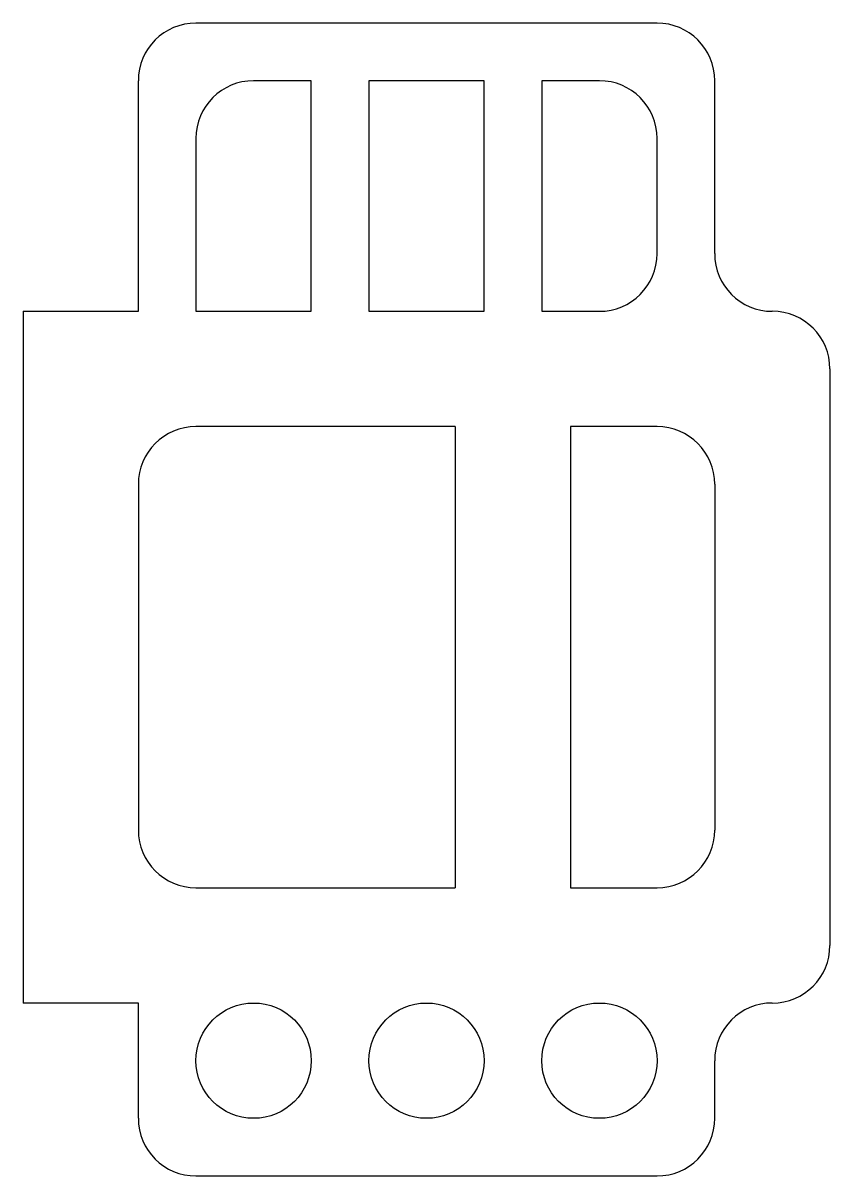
# Model space of a CAD drawing. Header units: inches. Extents: x 372 to 512, y 427 to 627.
import ezdxf

# ---------------------------------------------------------------- set-up
doc = ezdxf.new("R2010")
doc.units = ezdxf.units.IN
doc.header["$MEASUREMENT"] = 0

msp = doc.modelspace()

# ---------------------------------------------------------------- linework, layer by layer
for p, q in [((482.25, 626.84), (402.25, 626.84)), ((392.25, 576.84), (392.25, 616.84)), ((422.25, 616.84), (412.25, 616.84)), ((422.25, 576.84), (422.25, 616.84)), ((452.25, 616.84), (432.25, 616.84)), ((432.25, 616.84), (432.25, 576.84)), ((452.25, 576.84), (452.25, 616.84)), ((472.25, 616.84), (462.25, 616.84)), ((462.25, 616.84), (462.25, 576.84)), ((492.25, 586.84), (492.25, 616.84)), ((402.25, 606.84), (402.25, 576.84)), ((482.25, 586.84), (482.25, 606.84)), ((372.25, 576.84), (372.25, 456.84)), ((372.25, 576.84), (392.25, 576.84)), ((402.25, 576.84), (422.25, 576.84)), ((432.25, 576.84), (452.25, 576.84)), ((462.25, 576.84), (472.25, 576.84)), ((512.25, 566.84), (512.25, 466.84)), ((447.25, 556.84), (402.25, 556.84)), ((447.25, 556.84), (447.25, 476.84)), ((467.25, 556.84), (467.25, 476.84)), ((482.25, 556.84), (467.25, 556.84)), ((392.25, 546.84), (392.25, 486.84)), ((492.25, 546.84), (492.25, 486.84)), ((402.25, 476.84), (447.25, 476.84)), ((467.25, 476.84), (482.25, 476.84)), ((392.25, 456.84), (372.25, 456.84)), ((392.25, 436.84), (392.25, 456.84)), ((492.25, 436.84), (492.25, 446.84)), ((402.25, 426.84), (482.25, 426.84))]:
    msp.add_line(p, q)
for centre in [(412.25, 446.84), (442.25, 446.84), (472.25, 446.84)]:
    msp.add_circle(centre, 10)
for centre, start, end in [((402.25, 616.84), 90, 180), ((482.25, 616.84), 0, 90), ((412.25, 606.84), 90, 180), ((472.25, 606.84), 0, 90), ((472.25, 586.84), 270, 0), ((502.25, 586.84), 180, 270), ((502.25, 566.84), 0, 90), ((402.25, 546.84), 90, 180), ((482.25, 546.84), 0, 90), ((402.25, 486.84), 180, 270), ((482.25, 486.84), 270, 0), ((502.25, 466.84), 270, 0), ((502.25, 446.84), 90, 180), ((402.25, 436.84), 180, 270), ((482.25, 436.84), 270, 0)]:
    msp.add_arc(centre, 10, start, end)

doc.saveas('drawing.dxf')
